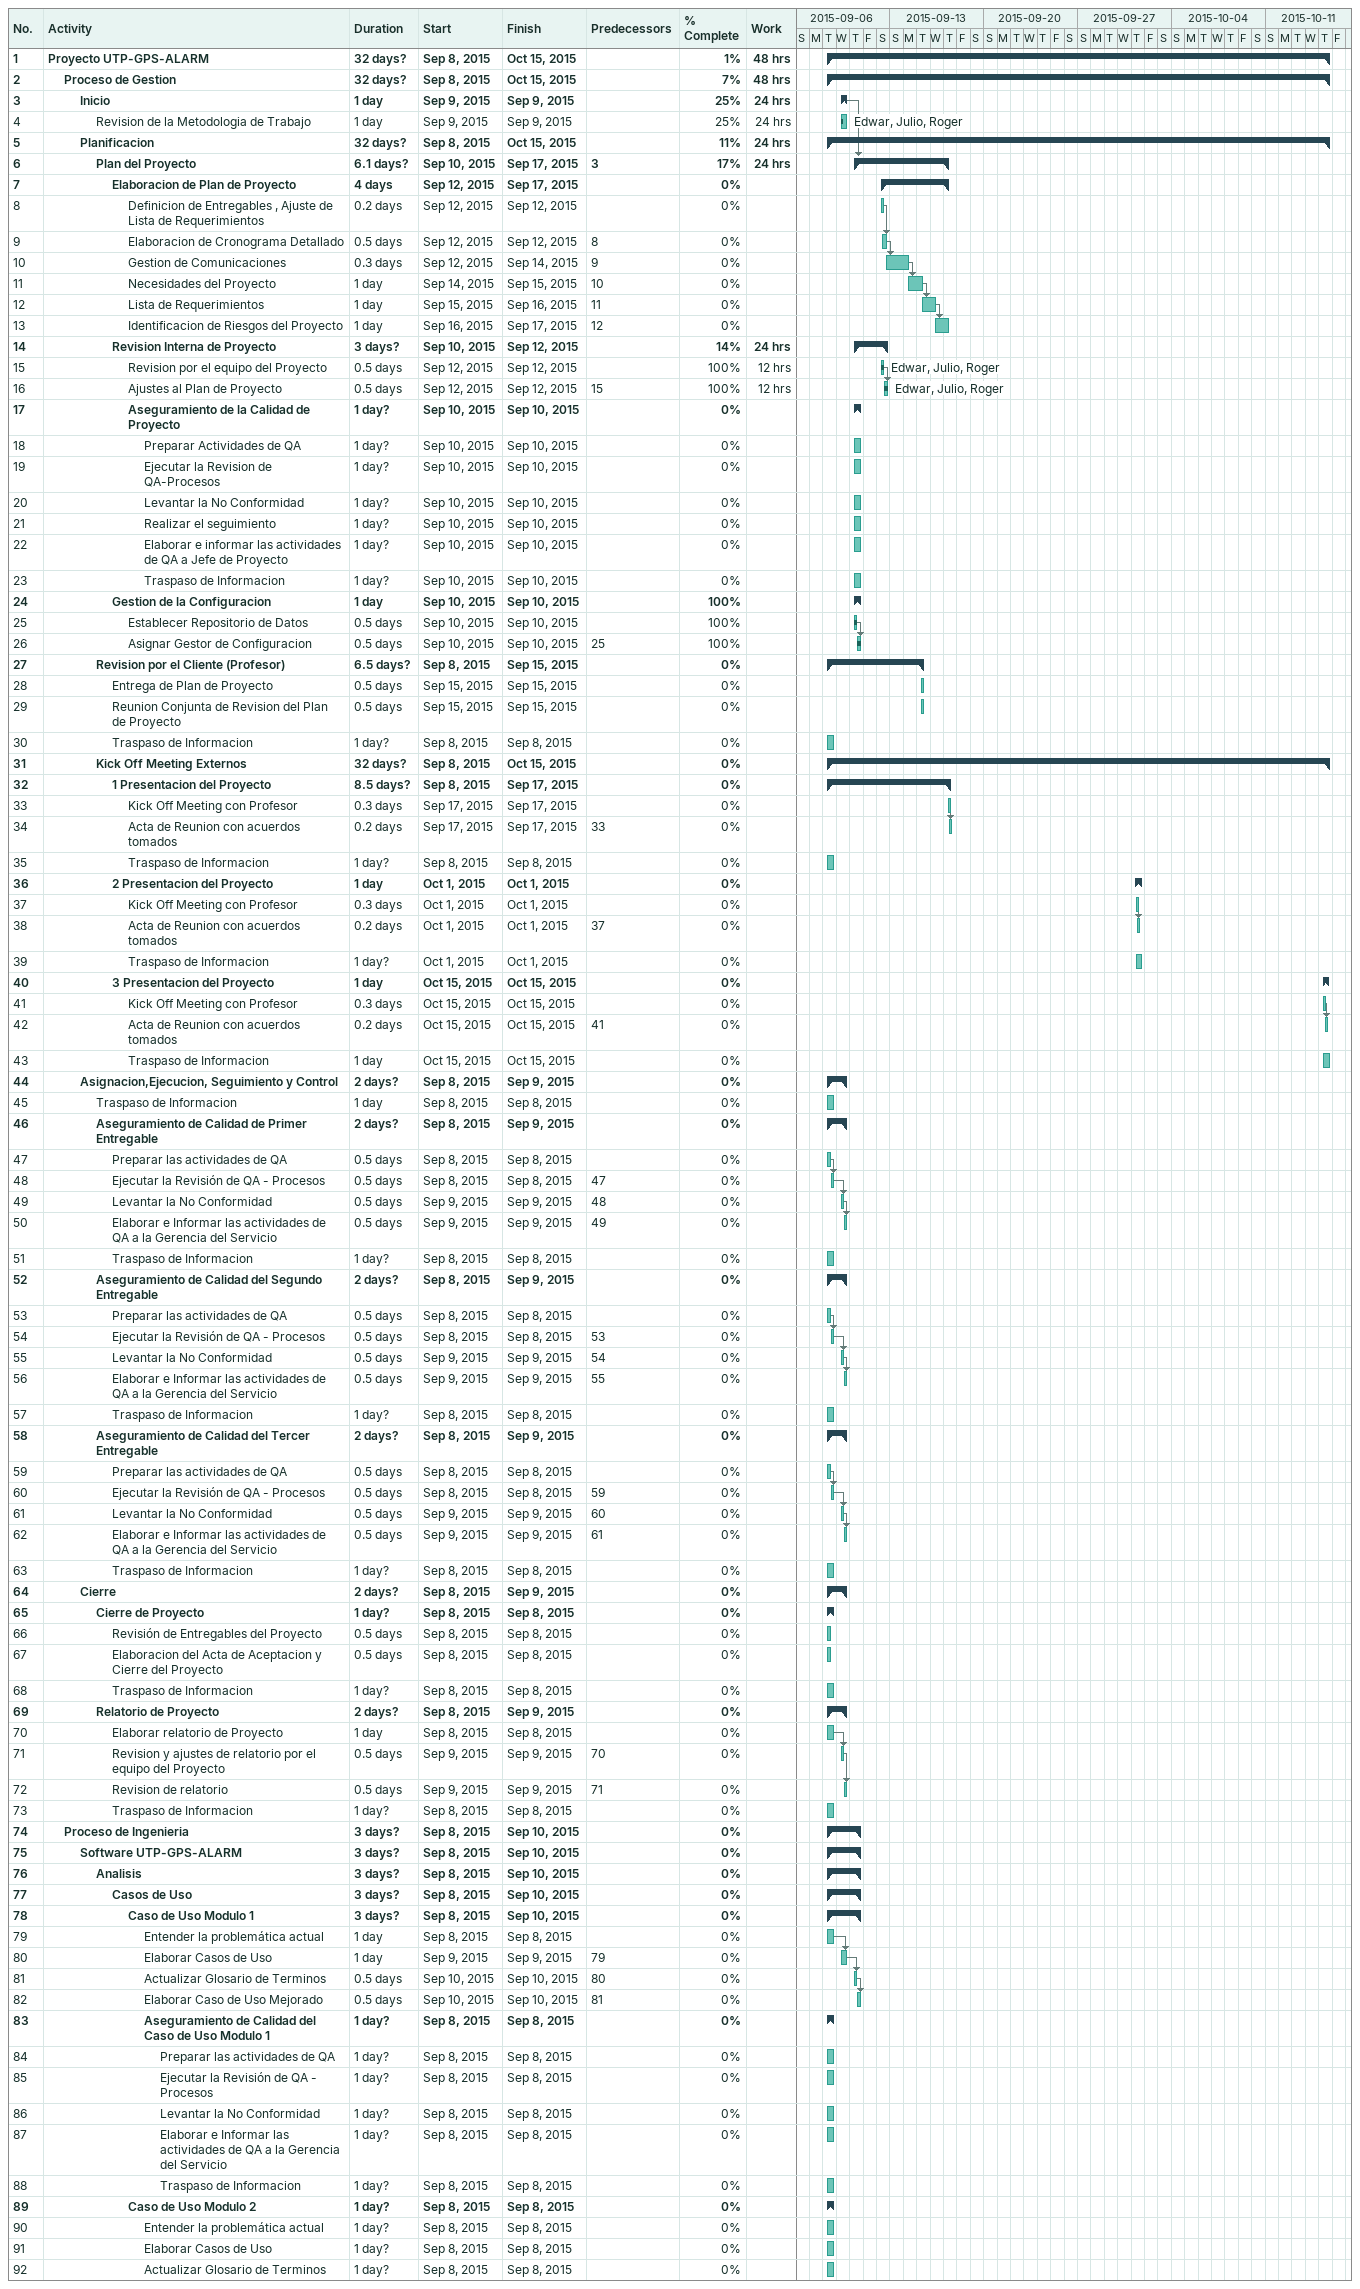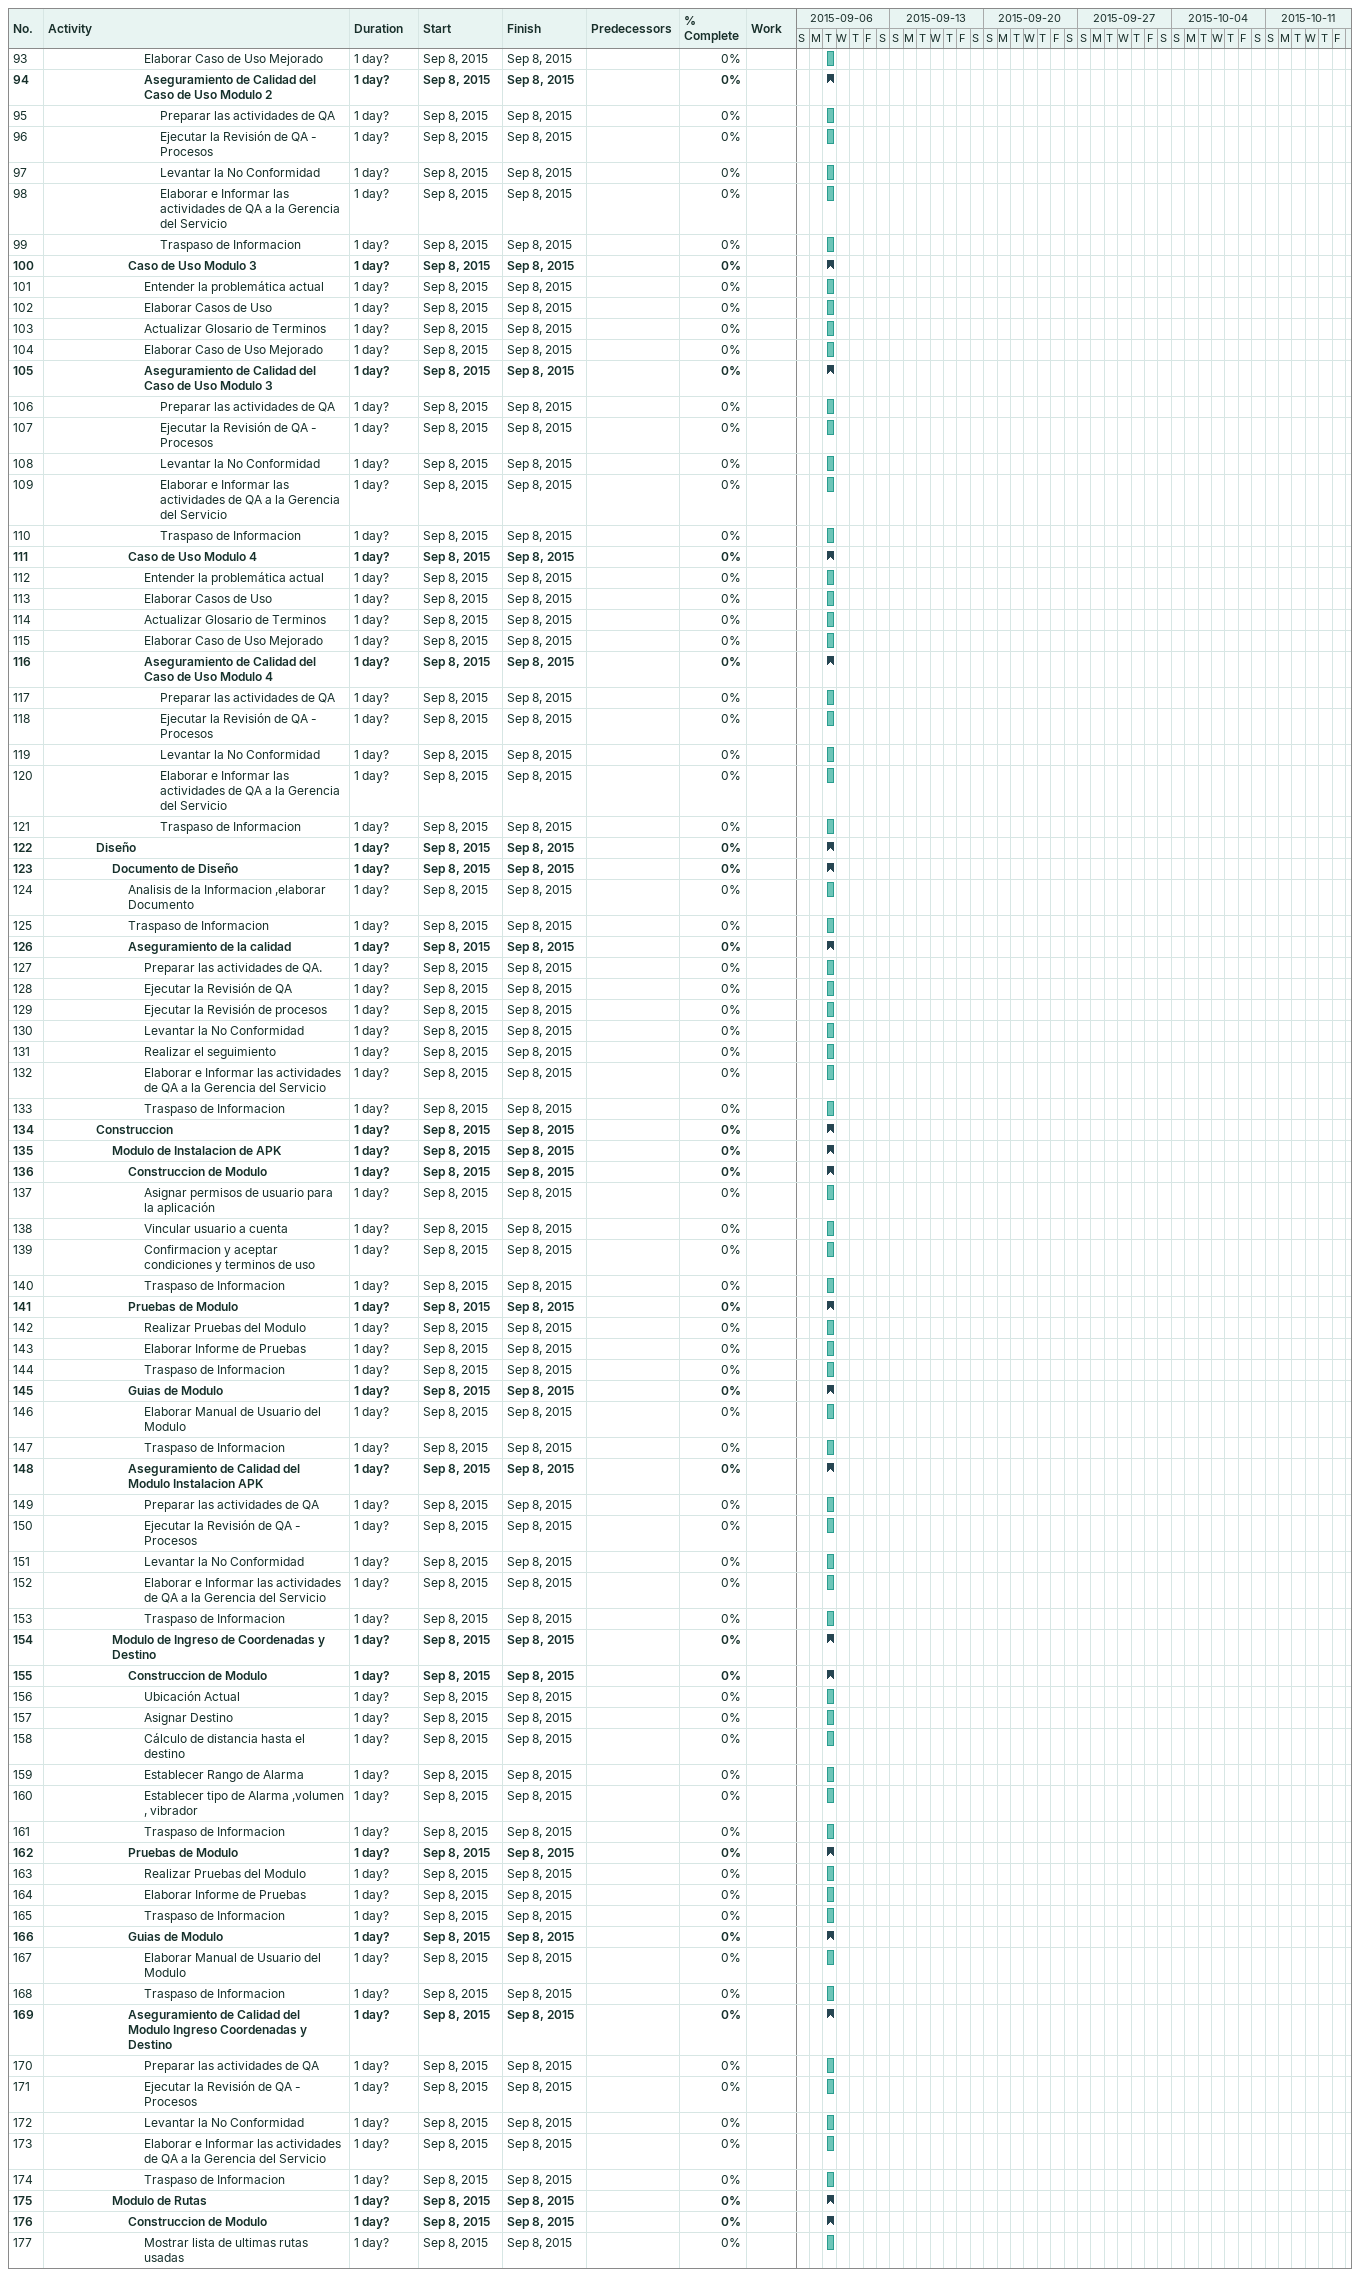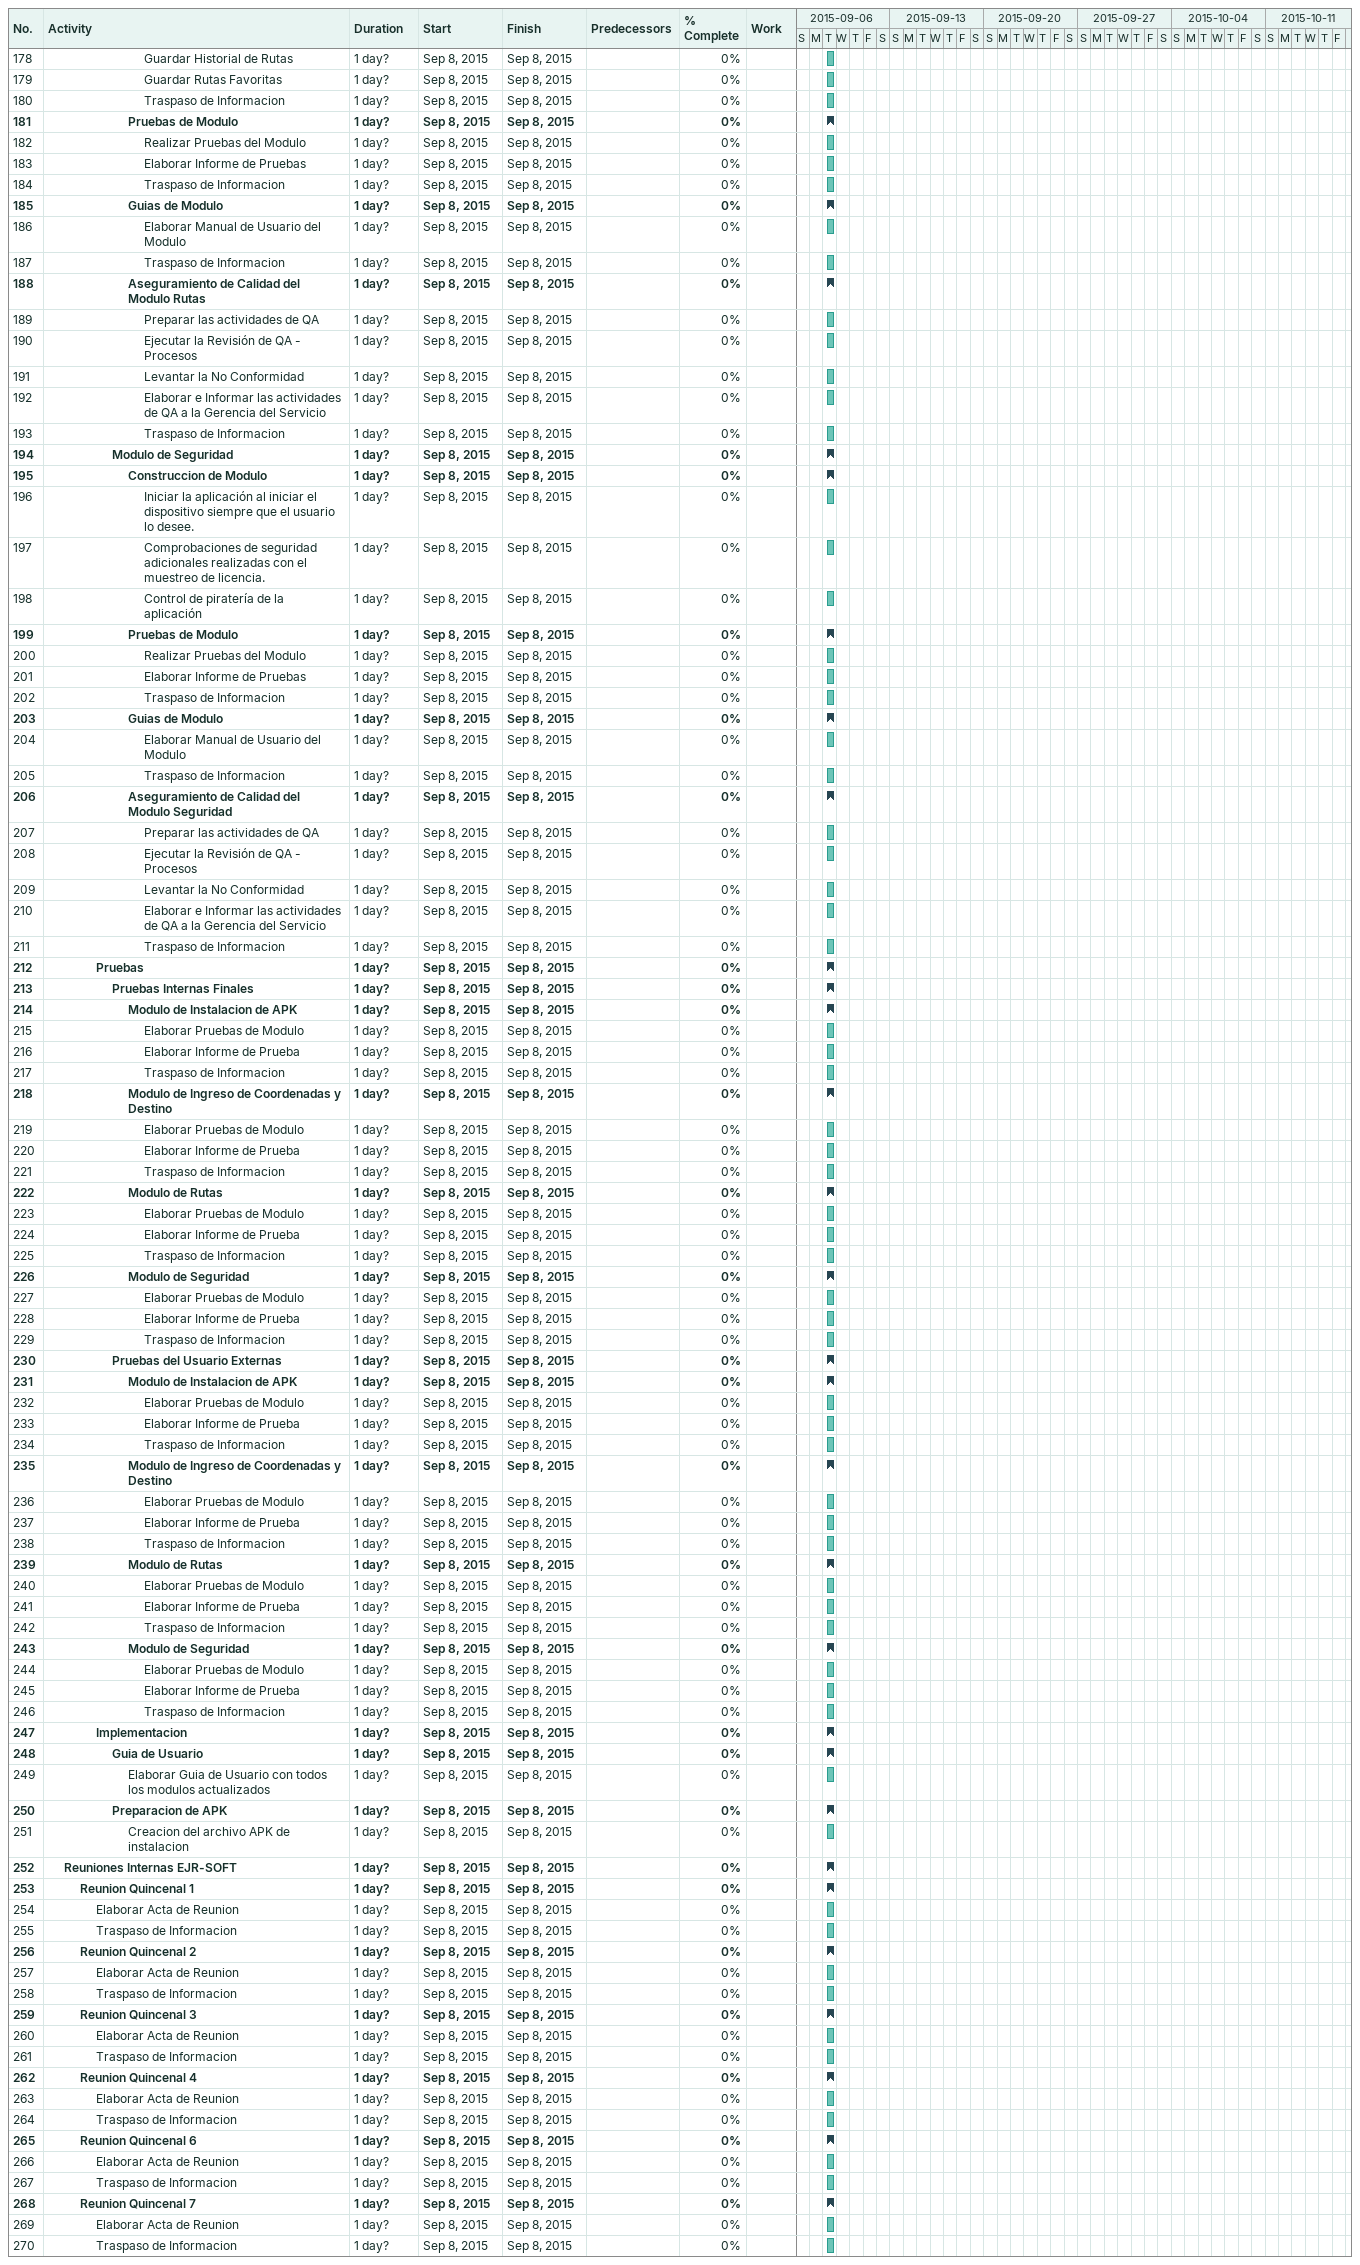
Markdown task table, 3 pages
| ID | Level | Task | Duration | Start | Finish | Predecessors | Resources | % complete | Work (h) |
|---|---|---|---|---|---|---|---|---|---|
| 1 | 1 | **Proyecto UTP-GPS-ALARM** | 32d? | 2015-09-08 | 2015-10-15 |  |  | 1 | 48 |
| 2 | 2 | **Proceso de Gestion** | 32d? | 2015-09-08 | 2015-10-15 |  |  | 7 | 48 |
| 3 | 3 | **Inicio** | 1d | 2015-09-09 | 2015-09-09 |  |  | 25 | 24 |
| 4 | 4 | Revision de la Metodologia de Trabajo | 1d | 2015-09-09 | 2015-09-09 |  | Edwar, Julio, Roger | 25 | 24 |
| 5 | 3 | **Planificacion** | 32d? | 2015-09-08 | 2015-10-15 |  |  | 11 | 24 |
| 6 | 4 | **Plan del Proyecto** | 6.1d? | 2015-09-10 | 2015-09-17 | 3 |  | 17 | 24 |
| 7 | 5 | **Elaboracion de Plan de Proyecto** | 4d | 2015-09-12 | 2015-09-17 |  |  | 0 |  |
| 8 | 6 | Definicion de Entregables , Ajuste de Lista de Requerimientos | 0.2d | 2015-09-12 | 2015-09-12 |  |  | 0 |  |
| 9 | 6 | Elaboracion de Cronograma Detallado | 0.5d | 2015-09-12 | 2015-09-12 | 8 |  | 0 |  |
| 10 | 6 | Gestion de Comunicaciones | 0.3d | 2015-09-12 | 2015-09-14 | 9 |  | 0 |  |
| 11 | 6 | Necesidades del Proyecto | 1d | 2015-09-14 | 2015-09-15 | 10 |  | 0 |  |
| 12 | 6 | Lista de Requerimientos | 1d | 2015-09-15 | 2015-09-16 | 11 |  | 0 |  |
| 13 | 6 | Identificacion de Riesgos del Proyecto | 1d | 2015-09-16 | 2015-09-17 | 12 |  | 0 |  |
| 14 | 5 | **Revision Interna de Proyecto** | 3d? | 2015-09-10 | 2015-09-12 |  |  | 14 | 24 |
| 15 | 6 | Revision por el equipo del Proyecto | 0.5d | 2015-09-12 | 2015-09-12 |  | Edwar, Julio, Roger | 100 | 12 |
| 16 | 6 | Ajustes al Plan de Proyecto | 0.5d | 2015-09-12 | 2015-09-12 | 15 | Edwar, Julio, Roger | 100 | 12 |
| 17 | 6 | **Aseguramiento de la Calidad de Proyecto** | 1d? | 2015-09-10 | 2015-09-10 |  |  | 0 |  |
| 18 | 7 | Preparar Actividades de QA | 1d? | 2015-09-10 | 2015-09-10 |  |  | 0 |  |
| 19 | 7 | Ejecutar la Revision de QA-Procesos | 1d? | 2015-09-10 | 2015-09-10 |  |  | 0 |  |
| 20 | 7 | Levantar la No Conformidad | 1d? | 2015-09-10 | 2015-09-10 |  |  | 0 |  |
| 21 | 7 | Realizar el seguimiento | 1d? | 2015-09-10 | 2015-09-10 |  |  | 0 |  |
| 22 | 7 | Elaborar e informar las actividades de QA a Jefe de Proyecto | 1d? | 2015-09-10 | 2015-09-10 |  |  | 0 |  |
| 23 | 7 | Traspaso de Informacion | 1d? | 2015-09-10 | 2015-09-10 |  |  | 0 |  |
| 24 | 5 | **Gestion de la Configuracion** | 1d | 2015-09-10 | 2015-09-10 |  |  | 100 |  |
| 25 | 6 | Establecer Repositorio de Datos | 0.5d | 2015-09-10 | 2015-09-10 |  |  | 100 |  |
| 26 | 6 | Asignar Gestor de Configuracion | 0.5d | 2015-09-10 | 2015-09-10 | 25 |  | 100 |  |
| 27 | 4 | **Revision por el Cliente (Profesor)** | 6.5d? | 2015-09-08 | 2015-09-15 |  |  | 0 |  |
| 28 | 5 | Entrega de Plan de Proyecto | 0.5d | 2015-09-15 | 2015-09-15 |  |  | 0 |  |
| 29 | 5 | Reunion Conjunta de Revision del Plan de Proyecto | 0.5d | 2015-09-15 | 2015-09-15 |  |  | 0 |  |
| 30 | 5 | Traspaso de Informacion | 1d? | 2015-09-08 | 2015-09-08 |  |  | 0 |  |
| 31 | 4 | **Kick Off Meeting Externos** | 32d? | 2015-09-08 | 2015-10-15 |  |  | 0 |  |
| 32 | 5 | **1 Presentacion del Proyecto** | 8.5d? | 2015-09-08 | 2015-09-17 |  |  | 0 |  |
| 33 | 6 | Kick Off Meeting con Profesor | 0.3d | 2015-09-17 | 2015-09-17 |  |  | 0 |  |
| 34 | 6 | Acta de Reunion con acuerdos tomados | 0.2d | 2015-09-17 | 2015-09-17 | 33 |  | 0 |  |
| 35 | 6 | Traspaso de Informacion | 1d? | 2015-09-08 | 2015-09-08 |  |  | 0 |  |
| 36 | 5 | **2 Presentacion del Proyecto** | 1d | 2015-10-01 | 2015-10-01 |  |  | 0 |  |
| 37 | 6 | Kick Off Meeting con Profesor | 0.3d | 2015-10-01 | 2015-10-01 |  |  | 0 |  |
| 38 | 6 | Acta de Reunion con acuerdos tomados | 0.2d | 2015-10-01 | 2015-10-01 | 37 |  | 0 |  |
| 39 | 6 | Traspaso de Informacion | 1d? | 2015-10-01 | 2015-10-01 |  |  | 0 |  |
| 40 | 5 | **3 Presentacion del Proyecto** | 1d | 2015-10-15 | 2015-10-15 |  |  | 0 |  |
| 41 | 6 | Kick Off Meeting con Profesor | 0.3d | 2015-10-15 | 2015-10-15 |  |  | 0 |  |
| 42 | 6 | Acta de Reunion con acuerdos tomados | 0.2d | 2015-10-15 | 2015-10-15 | 41 |  | 0 |  |
| 43 | 6 | Traspaso de Informacion | 1d | 2015-10-15 | 2015-10-15 |  |  | 0 |  |
| 44 | 3 | **Asignacion,Ejecucion, Seguimiento y Control** | 2d? | 2015-09-08 | 2015-09-09 |  |  | 0 |  |
| 45 | 4 | Traspaso de Informacion | 1d | 2015-09-08 | 2015-09-08 |  |  | 0 |  |
| 46 | 4 | **Aseguramiento de Calidad de Primer Entregable** | 2d? | 2015-09-08 | 2015-09-09 |  |  | 0 |  |
| 47 | 5 | Preparar las actividades de QA | 0.5d | 2015-09-08 | 2015-09-08 |  |  | 0 |  |
| 48 | 5 | Ejecutar la Revisión de QA - Procesos | 0.5d | 2015-09-08 | 2015-09-08 | 47 |  | 0 |  |
| 49 | 5 | Levantar la No Conformidad | 0.5d | 2015-09-09 | 2015-09-09 | 48 |  | 0 |  |
| 50 | 5 | Elaborar e Informar las actividades de QA a la Gerencia del Servicio | 0.5d | 2015-09-09 | 2015-09-09 | 49 |  | 0 |  |
| 51 | 5 | Traspaso de Informacion | 1d? | 2015-09-08 | 2015-09-08 |  |  | 0 |  |
| 52 | 4 | **Aseguramiento de Calidad del Segundo Entregable** | 2d? | 2015-09-08 | 2015-09-09 |  |  | 0 |  |
| 53 | 5 | Preparar las actividades de QA | 0.5d | 2015-09-08 | 2015-09-08 |  |  | 0 |  |
| 54 | 5 | Ejecutar la Revisión de QA - Procesos | 0.5d | 2015-09-08 | 2015-09-08 | 53 |  | 0 |  |
| 55 | 5 | Levantar la No Conformidad | 0.5d | 2015-09-09 | 2015-09-09 | 54 |  | 0 |  |
| 56 | 5 | Elaborar e Informar las actividades de QA a la Gerencia del Servicio | 0.5d | 2015-09-09 | 2015-09-09 | 55 |  | 0 |  |
| 57 | 5 | Traspaso de Informacion | 1d? | 2015-09-08 | 2015-09-08 |  |  | 0 |  |
| 58 | 4 | **Aseguramiento de Calidad del Tercer Entregable** | 2d? | 2015-09-08 | 2015-09-09 |  |  | 0 |  |
| 59 | 5 | Preparar las actividades de QA | 0.5d | 2015-09-08 | 2015-09-08 |  |  | 0 |  |
| 60 | 5 | Ejecutar la Revisión de QA - Procesos | 0.5d | 2015-09-08 | 2015-09-08 | 59 |  | 0 |  |
| 61 | 5 | Levantar la No Conformidad | 0.5d | 2015-09-09 | 2015-09-09 | 60 |  | 0 |  |
| 62 | 5 | Elaborar e Informar las actividades de QA a la Gerencia del Servicio | 0.5d | 2015-09-09 | 2015-09-09 | 61 |  | 0 |  |
| 63 | 5 | Traspaso de Informacion | 1d? | 2015-09-08 | 2015-09-08 |  |  | 0 |  |
| 64 | 3 | **Cierre** | 2d? | 2015-09-08 | 2015-09-09 |  |  | 0 |  |
| 65 | 4 | **Cierre de Proyecto** | 1d? | 2015-09-08 | 2015-09-08 |  |  | 0 |  |
| 66 | 5 | Revisión de Entregables del Proyecto | 0.5d | 2015-09-08 | 2015-09-08 |  |  | 0 |  |
| 67 | 5 | Elaboracion del Acta de Aceptacion y Cierre del Proyecto | 0.5d | 2015-09-08 | 2015-09-08 |  |  | 0 |  |
| 68 | 5 | Traspaso de Informacion | 1d? | 2015-09-08 | 2015-09-08 |  |  | 0 |  |
| 69 | 4 | **Relatorio de Proyecto** | 2d? | 2015-09-08 | 2015-09-09 |  |  | 0 |  |
| 70 | 5 | Elaborar relatorio de Proyecto | 1d | 2015-09-08 | 2015-09-08 |  |  | 0 |  |
| 71 | 5 | Revision y ajustes de relatorio por el equipo del Proyecto | 0.5d | 2015-09-09 | 2015-09-09 | 70 |  | 0 |  |
| 72 | 5 | Revision de relatorio | 0.5d | 2015-09-09 | 2015-09-09 | 71 |  | 0 |  |
| 73 | 5 | Traspaso de Informacion | 1d? | 2015-09-08 | 2015-09-08 |  |  | 0 |  |
| 74 | 2 | **Proceso de Ingenieria** | 3d? | 2015-09-08 | 2015-09-10 |  |  | 0 |  |
| 75 | 3 | **Software UTP-GPS-ALARM** | 3d? | 2015-09-08 | 2015-09-10 |  |  | 0 |  |
| 76 | 4 | **Analisis** | 3d? | 2015-09-08 | 2015-09-10 |  |  | 0 |  |
| 77 | 5 | **Casos de Uso** | 3d? | 2015-09-08 | 2015-09-10 |  |  | 0 |  |
| 78 | 6 | **Caso de Uso Modulo 1** | 3d? | 2015-09-08 | 2015-09-10 |  |  | 0 |  |
| 79 | 7 | Entender la problemática actual | 1d | 2015-09-08 | 2015-09-08 |  |  | 0 |  |
| 80 | 7 | Elaborar Casos de Uso | 1d | 2015-09-09 | 2015-09-09 | 79 |  | 0 |  |
| 81 | 7 | Actualizar Glosario de Terminos | 0.5d | 2015-09-10 | 2015-09-10 | 80 |  | 0 |  |
| 82 | 7 | Elaborar Caso de Uso Mejorado | 0.5d | 2015-09-10 | 2015-09-10 | 81 |  | 0 |  |
| 83 | 7 | **Aseguramiento de Calidad del Caso de Uso Modulo 1** | 1d? | 2015-09-08 | 2015-09-08 |  |  | 0 |  |
| 84 | 8 | Preparar las actividades de QA | 1d? | 2015-09-08 | 2015-09-08 |  |  | 0 |  |
| 85 | 8 | Ejecutar la Revisión de QA - Procesos | 1d? | 2015-09-08 | 2015-09-08 |  |  | 0 |  |
| 86 | 8 | Levantar la No Conformidad | 1d? | 2015-09-08 | 2015-09-08 |  |  | 0 |  |
| 87 | 8 | Elaborar e Informar las actividades de QA a la Gerencia del Servicio | 1d? | 2015-09-08 | 2015-09-08 |  |  | 0 |  |
| 88 | 8 | Traspaso de Informacion | 1d? | 2015-09-08 | 2015-09-08 |  |  | 0 |  |
| 89 | 6 | **Caso de Uso Modulo 2** | 1d? | 2015-09-08 | 2015-09-08 |  |  | 0 |  |
| 90 | 7 | Entender la problemática actual | 1d? | 2015-09-08 | 2015-09-08 |  |  | 0 |  |
| 91 | 7 | Elaborar Casos de Uso | 1d? | 2015-09-08 | 2015-09-08 |  |  | 0 |  |
| 92 | 7 | Actualizar Glosario de Terminos | 1d? | 2015-09-08 | 2015-09-08 |  |  | 0 |  |
| 93 | 7 | Elaborar Caso de Uso Mejorado | 1d? | 2015-09-08 | 2015-09-08 |  |  | 0 |  |
| 94 | 7 | **Aseguramiento de Calidad del Caso de Uso Modulo 2** | 1d? | 2015-09-08 | 2015-09-08 |  |  | 0 |  |
| 95 | 8 | Preparar las actividades de QA | 1d? | 2015-09-08 | 2015-09-08 |  |  | 0 |  |
| 96 | 8 | Ejecutar la Revisión de QA - Procesos | 1d? | 2015-09-08 | 2015-09-08 |  |  | 0 |  |
| 97 | 8 | Levantar la No Conformidad | 1d? | 2015-09-08 | 2015-09-08 |  |  | 0 |  |
| 98 | 8 | Elaborar e Informar las actividades de QA a la Gerencia del Servicio | 1d? | 2015-09-08 | 2015-09-08 |  |  | 0 |  |
| 99 | 8 | Traspaso de Informacion | 1d? | 2015-09-08 | 2015-09-08 |  |  | 0 |  |
| 100 | 6 | **Caso de Uso Modulo 3** | 1d? | 2015-09-08 | 2015-09-08 |  |  | 0 |  |
| 101 | 7 | Entender la problemática actual | 1d? | 2015-09-08 | 2015-09-08 |  |  | 0 |  |
| 102 | 7 | Elaborar Casos de Uso | 1d? | 2015-09-08 | 2015-09-08 |  |  | 0 |  |
| 103 | 7 | Actualizar Glosario de Terminos | 1d? | 2015-09-08 | 2015-09-08 |  |  | 0 |  |
| 104 | 7 | Elaborar Caso de Uso Mejorado | 1d? | 2015-09-08 | 2015-09-08 |  |  | 0 |  |
| 105 | 7 | **Aseguramiento de Calidad del Caso de Uso Modulo 3** | 1d? | 2015-09-08 | 2015-09-08 |  |  | 0 |  |
| 106 | 8 | Preparar las actividades de QA | 1d? | 2015-09-08 | 2015-09-08 |  |  | 0 |  |
| 107 | 8 | Ejecutar la Revisión de QA - Procesos | 1d? | 2015-09-08 | 2015-09-08 |  |  | 0 |  |
| 108 | 8 | Levantar la No Conformidad | 1d? | 2015-09-08 | 2015-09-08 |  |  | 0 |  |
| 109 | 8 | Elaborar e Informar las actividades de QA a la Gerencia del Servicio | 1d? | 2015-09-08 | 2015-09-08 |  |  | 0 |  |
| 110 | 8 | Traspaso de Informacion | 1d? | 2015-09-08 | 2015-09-08 |  |  | 0 |  |
| 111 | 6 | **Caso de Uso Modulo 4** | 1d? | 2015-09-08 | 2015-09-08 |  |  | 0 |  |
| 112 | 7 | Entender la problemática actual | 1d? | 2015-09-08 | 2015-09-08 |  |  | 0 |  |
| 113 | 7 | Elaborar Casos de Uso | 1d? | 2015-09-08 | 2015-09-08 |  |  | 0 |  |
| 114 | 7 | Actualizar Glosario de Terminos | 1d? | 2015-09-08 | 2015-09-08 |  |  | 0 |  |
| 115 | 7 | Elaborar Caso de Uso Mejorado | 1d? | 2015-09-08 | 2015-09-08 |  |  | 0 |  |
| 116 | 7 | **Aseguramiento de Calidad del Caso de Uso Modulo 4** | 1d? | 2015-09-08 | 2015-09-08 |  |  | 0 |  |
| 117 | 8 | Preparar las actividades de QA | 1d? | 2015-09-08 | 2015-09-08 |  |  | 0 |  |
| 118 | 8 | Ejecutar la Revisión de QA - Procesos | 1d? | 2015-09-08 | 2015-09-08 |  |  | 0 |  |
| 119 | 8 | Levantar la No Conformidad | 1d? | 2015-09-08 | 2015-09-08 |  |  | 0 |  |
| 120 | 8 | Elaborar e Informar las actividades de QA a la Gerencia del Servicio | 1d? | 2015-09-08 | 2015-09-08 |  |  | 0 |  |
| 121 | 8 | Traspaso de Informacion | 1d? | 2015-09-08 | 2015-09-08 |  |  | 0 |  |
| 122 | 4 | **Diseño** | 1d? | 2015-09-08 | 2015-09-08 |  |  | 0 |  |
| 123 | 5 | **Documento de Diseño** | 1d? | 2015-09-08 | 2015-09-08 |  |  | 0 |  |
| 124 | 6 | Analisis de la Informacion ,elaborar Documento | 1d? | 2015-09-08 | 2015-09-08 |  |  | 0 |  |
| 125 | 6 | Traspaso de Informacion | 1d? | 2015-09-08 | 2015-09-08 |  |  | 0 |  |
| 126 | 6 | **Aseguramiento de la calidad** | 1d? | 2015-09-08 | 2015-09-08 |  |  | 0 |  |
| 127 | 7 | Preparar las actividades de QA. | 1d? | 2015-09-08 | 2015-09-08 |  |  | 0 |  |
| 128 | 7 | Ejecutar la Revisión de QA | 1d? | 2015-09-08 | 2015-09-08 |  |  | 0 |  |
| 129 | 7 | Ejecutar la Revisión de procesos | 1d? | 2015-09-08 | 2015-09-08 |  |  | 0 |  |
| 130 | 7 | Levantar la No Conformidad | 1d? | 2015-09-08 | 2015-09-08 |  |  | 0 |  |
| 131 | 7 | Realizar el seguimiento | 1d? | 2015-09-08 | 2015-09-08 |  |  | 0 |  |
| 132 | 7 | Elaborar e Informar las actividades de QA a la Gerencia del Servicio | 1d? | 2015-09-08 | 2015-09-08 |  |  | 0 |  |
| 133 | 7 | Traspaso de Informacion | 1d? | 2015-09-08 | 2015-09-08 |  |  | 0 |  |
| 134 | 4 | **Construccion** | 1d? | 2015-09-08 | 2015-09-08 |  |  | 0 |  |
| 135 | 5 | **Modulo de Instalacion de APK** | 1d? | 2015-09-08 | 2015-09-08 |  |  | 0 |  |
| 136 | 6 | **Construccion de Modulo** | 1d? | 2015-09-08 | 2015-09-08 |  |  | 0 |  |
| 137 | 7 | Asignar permisos de usuario para la aplicación | 1d? | 2015-09-08 | 2015-09-08 |  |  | 0 |  |
| 138 | 7 | Vincular usuario a cuenta | 1d? | 2015-09-08 | 2015-09-08 |  |  | 0 |  |
| 139 | 7 | Confirmacion y aceptar condiciones y terminos de uso | 1d? | 2015-09-08 | 2015-09-08 |  |  | 0 |  |
| 140 | 7 | Traspaso de Informacion | 1d? | 2015-09-08 | 2015-09-08 |  |  | 0 |  |
| 141 | 6 | **Pruebas de Modulo** | 1d? | 2015-09-08 | 2015-09-08 |  |  | 0 |  |
| 142 | 7 | Realizar Pruebas del Modulo | 1d? | 2015-09-08 | 2015-09-08 |  |  | 0 |  |
| 143 | 7 | Elaborar Informe de Pruebas | 1d? | 2015-09-08 | 2015-09-08 |  |  | 0 |  |
| 144 | 7 | Traspaso de Informacion | 1d? | 2015-09-08 | 2015-09-08 |  |  | 0 |  |
| 145 | 6 | **Guias de Modulo** | 1d? | 2015-09-08 | 2015-09-08 |  |  | 0 |  |
| 146 | 7 | Elaborar Manual de Usuario del Modulo | 1d? | 2015-09-08 | 2015-09-08 |  |  | 0 |  |
| 147 | 7 | Traspaso de Informacion | 1d? | 2015-09-08 | 2015-09-08 |  |  | 0 |  |
| 148 | 6 | **Aseguramiento de Calidad del Modulo Instalacion APK** | 1d? | 2015-09-08 | 2015-09-08 |  |  | 0 |  |
| 149 | 7 | Preparar las actividades de QA | 1d? | 2015-09-08 | 2015-09-08 |  |  | 0 |  |
| 150 | 7 | Ejecutar la Revisión de QA - Procesos | 1d? | 2015-09-08 | 2015-09-08 |  |  | 0 |  |
| 151 | 7 | Levantar la No Conformidad | 1d? | 2015-09-08 | 2015-09-08 |  |  | 0 |  |
| 152 | 7 | Elaborar e Informar las actividades de QA a la Gerencia del Servicio | 1d? | 2015-09-08 | 2015-09-08 |  |  | 0 |  |
| 153 | 7 | Traspaso de Informacion | 1d? | 2015-09-08 | 2015-09-08 |  |  | 0 |  |
| 154 | 5 | **Modulo de Ingreso de Coordenadas y Destino** | 1d? | 2015-09-08 | 2015-09-08 |  |  | 0 |  |
| 155 | 6 | **Construccion de Modulo** | 1d? | 2015-09-08 | 2015-09-08 |  |  | 0 |  |
| 156 | 7 | Ubicación Actual | 1d? | 2015-09-08 | 2015-09-08 |  |  | 0 |  |
| 157 | 7 | Asignar Destino | 1d? | 2015-09-08 | 2015-09-08 |  |  | 0 |  |
| 158 | 7 | Cálculo de distancia hasta el destino | 1d? | 2015-09-08 | 2015-09-08 |  |  | 0 |  |
| 159 | 7 | Establecer Rango de Alarma | 1d? | 2015-09-08 | 2015-09-08 |  |  | 0 |  |
| 160 | 7 | Establecer tipo de Alarma ,volumen , vibrador | 1d? | 2015-09-08 | 2015-09-08 |  |  | 0 |  |
| 161 | 7 | Traspaso de Informacion | 1d? | 2015-09-08 | 2015-09-08 |  |  | 0 |  |
| 162 | 6 | **Pruebas de Modulo** | 1d? | 2015-09-08 | 2015-09-08 |  |  | 0 |  |
| 163 | 7 | Realizar Pruebas del Modulo | 1d? | 2015-09-08 | 2015-09-08 |  |  | 0 |  |
| 164 | 7 | Elaborar Informe de Pruebas | 1d? | 2015-09-08 | 2015-09-08 |  |  | 0 |  |
| 165 | 7 | Traspaso de Informacion | 1d? | 2015-09-08 | 2015-09-08 |  |  | 0 |  |
| 166 | 6 | **Guias de Modulo** | 1d? | 2015-09-08 | 2015-09-08 |  |  | 0 |  |
| 167 | 7 | Elaborar Manual de Usuario del Modulo | 1d? | 2015-09-08 | 2015-09-08 |  |  | 0 |  |
| 168 | 7 | Traspaso de Informacion | 1d? | 2015-09-08 | 2015-09-08 |  |  | 0 |  |
| 169 | 6 | **Aseguramiento de Calidad del Modulo Ingreso Coordenadas y Destino** | 1d? | 2015-09-08 | 2015-09-08 |  |  | 0 |  |
| 170 | 7 | Preparar las actividades de QA | 1d? | 2015-09-08 | 2015-09-08 |  |  | 0 |  |
| 171 | 7 | Ejecutar la Revisión de QA - Procesos | 1d? | 2015-09-08 | 2015-09-08 |  |  | 0 |  |
| 172 | 7 | Levantar la No Conformidad | 1d? | 2015-09-08 | 2015-09-08 |  |  | 0 |  |
| 173 | 7 | Elaborar e Informar las actividades de QA a la Gerencia del Servicio | 1d? | 2015-09-08 | 2015-09-08 |  |  | 0 |  |
| 174 | 7 | Traspaso de Informacion | 1d? | 2015-09-08 | 2015-09-08 |  |  | 0 |  |
| 175 | 5 | **Modulo de Rutas** | 1d? | 2015-09-08 | 2015-09-08 |  |  | 0 |  |
| 176 | 6 | **Construccion de Modulo** | 1d? | 2015-09-08 | 2015-09-08 |  |  | 0 |  |
| 177 | 7 | Mostrar lista de ultimas rutas usadas | 1d? | 2015-09-08 | 2015-09-08 |  |  | 0 |  |
| 178 | 7 | Guardar Historial de Rutas | 1d? | 2015-09-08 | 2015-09-08 |  |  | 0 |  |
| 179 | 7 | Guardar Rutas Favoritas | 1d? | 2015-09-08 | 2015-09-08 |  |  | 0 |  |
| 180 | 7 | Traspaso de Informacion | 1d? | 2015-09-08 | 2015-09-08 |  |  | 0 |  |
| 181 | 6 | **Pruebas de Modulo** | 1d? | 2015-09-08 | 2015-09-08 |  |  | 0 |  |
| 182 | 7 | Realizar Pruebas del Modulo | 1d? | 2015-09-08 | 2015-09-08 |  |  | 0 |  |
| 183 | 7 | Elaborar Informe de Pruebas | 1d? | 2015-09-08 | 2015-09-08 |  |  | 0 |  |
| 184 | 7 | Traspaso de Informacion | 1d? | 2015-09-08 | 2015-09-08 |  |  | 0 |  |
| 185 | 6 | **Guias de Modulo** | 1d? | 2015-09-08 | 2015-09-08 |  |  | 0 |  |
| 186 | 7 | Elaborar Manual de Usuario del Modulo | 1d? | 2015-09-08 | 2015-09-08 |  |  | 0 |  |
| 187 | 7 | Traspaso de Informacion | 1d? | 2015-09-08 | 2015-09-08 |  |  | 0 |  |
| 188 | 6 | **Aseguramiento de Calidad del Modulo Rutas** | 1d? | 2015-09-08 | 2015-09-08 |  |  | 0 |  |
| 189 | 7 | Preparar las actividades de QA | 1d? | 2015-09-08 | 2015-09-08 |  |  | 0 |  |
| 190 | 7 | Ejecutar la Revisión de QA - Procesos | 1d? | 2015-09-08 | 2015-09-08 |  |  | 0 |  |
| 191 | 7 | Levantar la No Conformidad | 1d? | 2015-09-08 | 2015-09-08 |  |  | 0 |  |
| 192 | 7 | Elaborar e Informar las actividades de QA a la Gerencia del Servicio | 1d? | 2015-09-08 | 2015-09-08 |  |  | 0 |  |
| 193 | 7 | Traspaso de Informacion | 1d? | 2015-09-08 | 2015-09-08 |  |  | 0 |  |
| 194 | 5 | **Modulo de Seguridad** | 1d? | 2015-09-08 | 2015-09-08 |  |  | 0 |  |
| 195 | 6 | **Construccion de Modulo** | 1d? | 2015-09-08 | 2015-09-08 |  |  | 0 |  |
| 196 | 7 | Iniciar la aplicación al iniciar el dispositivo siempre que el usuario lo desee. | 1d? | 2015-09-08 | 2015-09-08 |  |  | 0 |  |
| 197 | 7 | Comprobaciones de seguridad adicionales realizadas con el muestreo de licencia. | 1d? | 2015-09-08 | 2015-09-08 |  |  | 0 |  |
| 198 | 7 | Control de piratería de la aplicación | 1d? | 2015-09-08 | 2015-09-08 |  |  | 0 |  |
| 199 | 6 | **Pruebas de Modulo** | 1d? | 2015-09-08 | 2015-09-08 |  |  | 0 |  |
| 200 | 7 | Realizar Pruebas del Modulo | 1d? | 2015-09-08 | 2015-09-08 |  |  | 0 |  |
| 201 | 7 | Elaborar Informe de Pruebas | 1d? | 2015-09-08 | 2015-09-08 |  |  | 0 |  |
| 202 | 7 | Traspaso de Informacion | 1d? | 2015-09-08 | 2015-09-08 |  |  | 0 |  |
| 203 | 6 | **Guias de Modulo** | 1d? | 2015-09-08 | 2015-09-08 |  |  | 0 |  |
| 204 | 7 | Elaborar Manual de Usuario del Modulo | 1d? | 2015-09-08 | 2015-09-08 |  |  | 0 |  |
| 205 | 7 | Traspaso de Informacion | 1d? | 2015-09-08 | 2015-09-08 |  |  | 0 |  |
| 206 | 6 | **Aseguramiento de Calidad del Modulo Seguridad** | 1d? | 2015-09-08 | 2015-09-08 |  |  | 0 |  |
| 207 | 7 | Preparar las actividades de QA | 1d? | 2015-09-08 | 2015-09-08 |  |  | 0 |  |
| 208 | 7 | Ejecutar la Revisión de QA - Procesos | 1d? | 2015-09-08 | 2015-09-08 |  |  | 0 |  |
| 209 | 7 | Levantar la No Conformidad | 1d? | 2015-09-08 | 2015-09-08 |  |  | 0 |  |
| 210 | 7 | Elaborar e Informar las actividades de QA a la Gerencia del Servicio | 1d? | 2015-09-08 | 2015-09-08 |  |  | 0 |  |
| 211 | 7 | Traspaso de Informacion | 1d? | 2015-09-08 | 2015-09-08 |  |  | 0 |  |
| 212 | 4 | **Pruebas** | 1d? | 2015-09-08 | 2015-09-08 |  |  | 0 |  |
| 213 | 5 | **Pruebas Internas Finales** | 1d? | 2015-09-08 | 2015-09-08 |  |  | 0 |  |
| 214 | 6 | **Modulo de Instalacion de APK** | 1d? | 2015-09-08 | 2015-09-08 |  |  | 0 |  |
| 215 | 7 | Elaborar Pruebas de Modulo | 1d? | 2015-09-08 | 2015-09-08 |  |  | 0 |  |
| 216 | 7 | Elaborar Informe de Prueba | 1d? | 2015-09-08 | 2015-09-08 |  |  | 0 |  |
| 217 | 7 | Traspaso de Informacion | 1d? | 2015-09-08 | 2015-09-08 |  |  | 0 |  |
| 218 | 6 | **Modulo de Ingreso de Coordenadas y Destino** | 1d? | 2015-09-08 | 2015-09-08 |  |  | 0 |  |
| 219 | 7 | Elaborar Pruebas de Modulo | 1d? | 2015-09-08 | 2015-09-08 |  |  | 0 |  |
| 220 | 7 | Elaborar Informe de Prueba | 1d? | 2015-09-08 | 2015-09-08 |  |  | 0 |  |
| 221 | 7 | Traspaso de Informacion | 1d? | 2015-09-08 | 2015-09-08 |  |  | 0 |  |
| 222 | 6 | **Modulo de Rutas** | 1d? | 2015-09-08 | 2015-09-08 |  |  | 0 |  |
| 223 | 7 | Elaborar Pruebas de Modulo | 1d? | 2015-09-08 | 2015-09-08 |  |  | 0 |  |
| 224 | 7 | Elaborar Informe de Prueba | 1d? | 2015-09-08 | 2015-09-08 |  |  | 0 |  |
| 225 | 7 | Traspaso de Informacion | 1d? | 2015-09-08 | 2015-09-08 |  |  | 0 |  |
| 226 | 6 | **Modulo de Seguridad** | 1d? | 2015-09-08 | 2015-09-08 |  |  | 0 |  |
| 227 | 7 | Elaborar Pruebas de Modulo | 1d? | 2015-09-08 | 2015-09-08 |  |  | 0 |  |
| 228 | 7 | Elaborar Informe de Prueba | 1d? | 2015-09-08 | 2015-09-08 |  |  | 0 |  |
| 229 | 7 | Traspaso de Informacion | 1d? | 2015-09-08 | 2015-09-08 |  |  | 0 |  |
| 230 | 5 | **Pruebas del Usuario Externas** | 1d? | 2015-09-08 | 2015-09-08 |  |  | 0 |  |
| 231 | 6 | **Modulo de Instalacion de APK** | 1d? | 2015-09-08 | 2015-09-08 |  |  | 0 |  |
| 232 | 7 | Elaborar Pruebas de Modulo | 1d? | 2015-09-08 | 2015-09-08 |  |  | 0 |  |
| 233 | 7 | Elaborar Informe de Prueba | 1d? | 2015-09-08 | 2015-09-08 |  |  | 0 |  |
| 234 | 7 | Traspaso de Informacion | 1d? | 2015-09-08 | 2015-09-08 |  |  | 0 |  |
| 235 | 6 | **Modulo de Ingreso de Coordenadas y Destino** | 1d? | 2015-09-08 | 2015-09-08 |  |  | 0 |  |
| 236 | 7 | Elaborar Pruebas de Modulo | 1d? | 2015-09-08 | 2015-09-08 |  |  | 0 |  |
| 237 | 7 | Elaborar Informe de Prueba | 1d? | 2015-09-08 | 2015-09-08 |  |  | 0 |  |
| 238 | 7 | Traspaso de Informacion | 1d? | 2015-09-08 | 2015-09-08 |  |  | 0 |  |
| 239 | 6 | **Modulo de Rutas** | 1d? | 2015-09-08 | 2015-09-08 |  |  | 0 |  |
| 240 | 7 | Elaborar Pruebas de Modulo | 1d? | 2015-09-08 | 2015-09-08 |  |  | 0 |  |
| 241 | 7 | Elaborar Informe de Prueba | 1d? | 2015-09-08 | 2015-09-08 |  |  | 0 |  |
| 242 | 7 | Traspaso de Informacion | 1d? | 2015-09-08 | 2015-09-08 |  |  | 0 |  |
| 243 | 6 | **Modulo de Seguridad** | 1d? | 2015-09-08 | 2015-09-08 |  |  | 0 |  |
| 244 | 7 | Elaborar Pruebas de Modulo | 1d? | 2015-09-08 | 2015-09-08 |  |  | 0 |  |
| 245 | 7 | Elaborar Informe de Prueba | 1d? | 2015-09-08 | 2015-09-08 |  |  | 0 |  |
| 246 | 7 | Traspaso de Informacion | 1d? | 2015-09-08 | 2015-09-08 |  |  | 0 |  |
| 247 | 4 | **Implementacion** | 1d? | 2015-09-08 | 2015-09-08 |  |  | 0 |  |
| 248 | 5 | **Guia de Usuario** | 1d? | 2015-09-08 | 2015-09-08 |  |  | 0 |  |
| 249 | 6 | Elaborar Guia de Usuario con todos los modulos actualizados | 1d? | 2015-09-08 | 2015-09-08 |  |  | 0 |  |
| 250 | 5 | **Preparacion de APK** | 1d? | 2015-09-08 | 2015-09-08 |  |  | 0 |  |
| 251 | 6 | Creacion del archivo APK de instalacion | 1d? | 2015-09-08 | 2015-09-08 |  |  | 0 |  |
| 252 | 2 | **Reuniones Internas EJR-SOFT** | 1d? | 2015-09-08 | 2015-09-08 |  |  | 0 |  |
| 253 | 3 | **Reunion Quincenal 1** | 1d? | 2015-09-08 | 2015-09-08 |  |  | 0 |  |
| 254 | 4 | Elaborar Acta de Reunion | 1d? | 2015-09-08 | 2015-09-08 |  |  | 0 |  |
| 255 | 4 | Traspaso de Informacion | 1d? | 2015-09-08 | 2015-09-08 |  |  | 0 |  |
| 256 | 3 | **Reunion Quincenal 2** | 1d? | 2015-09-08 | 2015-09-08 |  |  | 0 |  |
| 257 | 4 | Elaborar Acta de Reunion | 1d? | 2015-09-08 | 2015-09-08 |  |  | 0 |  |
| 258 | 4 | Traspaso de Informacion | 1d? | 2015-09-08 | 2015-09-08 |  |  | 0 |  |
| 259 | 3 | **Reunion Quincenal 3** | 1d? | 2015-09-08 | 2015-09-08 |  |  | 0 |  |
| 260 | 4 | Elaborar Acta de Reunion | 1d? | 2015-09-08 | 2015-09-08 |  |  | 0 |  |
| 261 | 4 | Traspaso de Informacion | 1d? | 2015-09-08 | 2015-09-08 |  |  | 0 |  |
| 262 | 3 | **Reunion Quincenal 4** | 1d? | 2015-09-08 | 2015-09-08 |  |  | 0 |  |
| 263 | 4 | Elaborar Acta de Reunion | 1d? | 2015-09-08 | 2015-09-08 |  |  | 0 |  |
| 264 | 4 | Traspaso de Informacion | 1d? | 2015-09-08 | 2015-09-08 |  |  | 0 |  |
| 265 | 3 | **Reunion Quincenal 6** | 1d? | 2015-09-08 | 2015-09-08 |  |  | 0 |  |
| 266 | 4 | Elaborar Acta de Reunion | 1d? | 2015-09-08 | 2015-09-08 |  |  | 0 |  |
| 267 | 4 | Traspaso de Informacion | 1d? | 2015-09-08 | 2015-09-08 |  |  | 0 |  |
| 268 | 3 | **Reunion Quincenal 7** | 1d? | 2015-09-08 | 2015-09-08 |  |  | 0 |  |
| 269 | 4 | Elaborar Acta de Reunion | 1d? | 2015-09-08 | 2015-09-08 |  |  | 0 |  |
| 270 | 4 | Traspaso de Informacion | 1d? | 2015-09-08 | 2015-09-08 |  |  | 0 |  |
